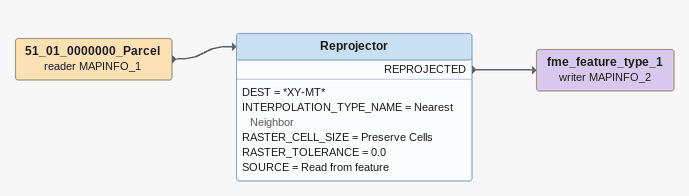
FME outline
51_01_0000000_Parcel (reader MAPINFO_1)
    -> Reprojector
Reprojector
    DEST = *XY-MT*
    INTERPOLATION_TYPE_NAME = Nearest Neighbor
    RASTER_CELL_SIZE = Preserve Cells
    RASTER_TOLERANCE = 0.0
    SOURCE = Read from feature
    REPROJECTED -> fme_feature_type_1 (writer MAPINFO_2)
fme_feature_type_1 (writer MAPINFO_2)
